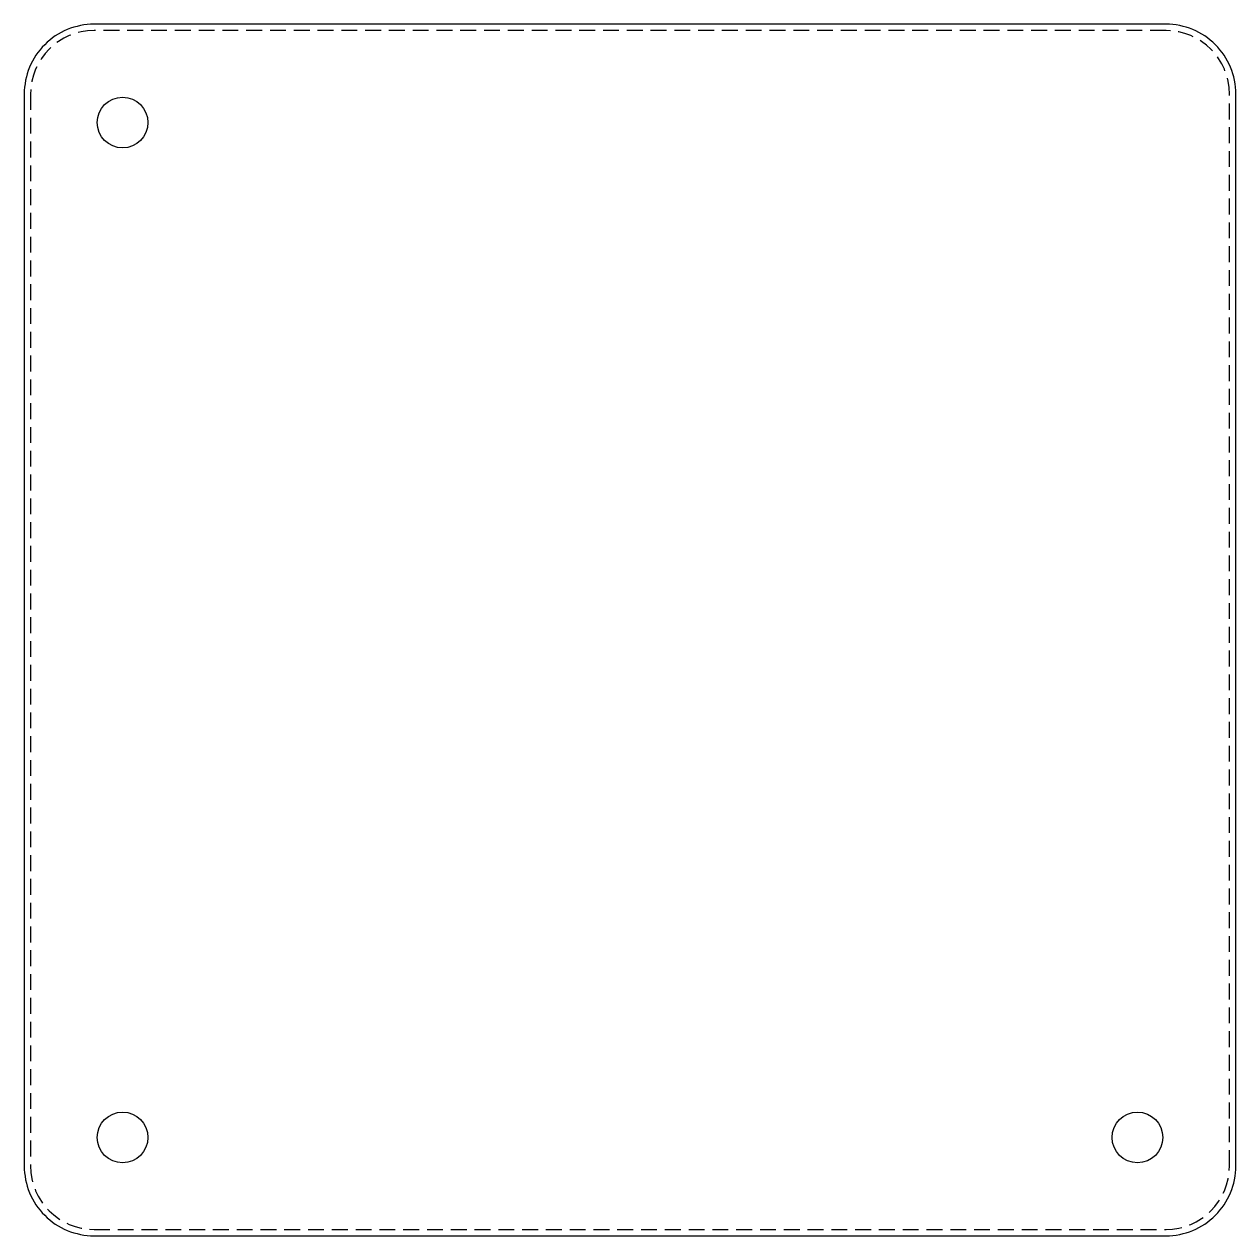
# Model space of a CAD drawing. Header units: millimetres. Extents: x 26.3 to 64.5, y -19.7 to 18.5.
import ezdxf

# ---------------------------------------------------------------- set-up
doc = ezdxf.new("R2010")
doc.units = ezdxf.units.MM
doc.linetypes.add('DASHED', pattern=[0.75, 0.5, -0.25])
doc.layers.get('0').update_dxf_attribs({"linetype": 'CONTINUOUS'})

msp = doc.modelspace()

# ---------------------------------------------------------------- linework, layer by layer
at = {"linetype": 'DASHED'}
for p, q in [((62.342, 18.265), (28.542, 18.265)), ((26.542, 16.265), (26.542, -17.535)), ((64.342, -17.535), (64.342, 16.265)), ((28.542, -19.535), (62.342, -19.535))]:
    msp.add_line(p, q, dxfattribs=at)
msp.add_lwpolyline([(26.342, 16.265), (26.342, -17.535, 0.414214), (28.542, -19.735), (62.342, -19.735, 0.414214), (64.542, -17.535), (64.542, 16.265, 0.414214), (62.342, 18.465), (28.542, 18.465, 0.414214)], format="xyb", close=True)
for centre in [(29.442, 15.365), (29.442, -16.635), (61.442, -16.635)]:
    msp.add_circle(centre, 0.8)
for centre, start, end in [((28.542, 16.265), 90, 180), ((62.342, 16.265), 0, 90), ((28.542, -17.535), 180, 270), ((62.342, -17.535), 270, 360)]:
    msp.add_arc(centre, 2, start, end, dxfattribs=at)

doc.saveas('drawing.dxf')
